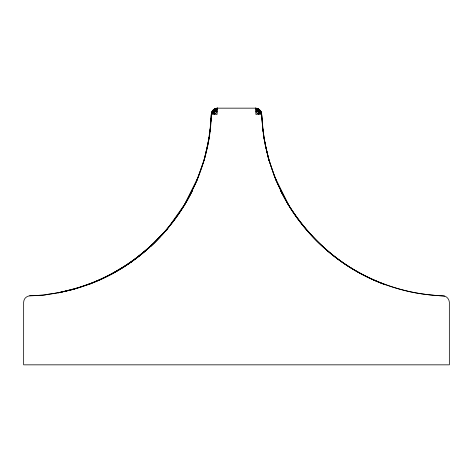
<?xml version="1.0" encoding="UTF-8"?>
<svg xmlns="http://www.w3.org/2000/svg" width="473" height="473" viewBox="0 0 473 473"><rect width="100%" height="100%" fill="white"/><g stroke="black" fill="none" stroke-linecap="round" stroke-linejoin="round"><path stroke-width="0.71" d="M210.414 126.421C211.407 120.757 208.735 108.76 217.604 108.163L255.396 108.163L257.01 108.388L259.742 109.925L257.684 109.996A6.261 3.24 -90 0 1 258.199 111.297M210.461 126.433L210.716 123.565M210.911 121.413L211.171 118.552M211.36 116.399L211.555 114.247L211.33 116.441M211.189 117.907L209.356 136.183L209.799 132.771M209.971 131.393L210.266 128.579L208.079 142.769M207.848 144.188L207.617 145.607L208.309 141.983M208.587 140.534L209.279 136.91L204.448 159.029L196.685 181.082L204.448 159.029L207.452 146.311M203.816 160.85L207.446 146.299M198.796 175.649L185.593 202.87L196.094 182.407L183.95 205.879M258.524 112.805A6.261 3.24 -90 0 1 258.63 114.425L259.34 112.893L259.884 114.36L260.245 112.728L260.014 114.277L259.305 112.716L258.181 112.911L257.472 114.371L255.964 114.425L255.396 108.163L258.772 109.174L260.741 111.173L259.807 111.232L260.907 114.247L260.984 112.893L260.256 112.71L259.677 111.244L260.387 111.244L259.511 109.973L258.359 108.997L256.23 108.376L258.82 109.978L257.738 109.003C259.984 109.807 261.463 111.853 261.652 114.212L263.65 136.183L263.201 132.771M214.801 111.297A6.261 3.24 -90 0 1 215.316 109.996L215.262 109.003L214.641 108.997L214.18 109.978L216.77 108.376L215.316 109.996L213.258 109.925L215.99 108.388L217.604 108.163L217.036 114.425L215.528 114.371L214.819 112.911L213.695 112.716L212.986 114.277L212.744 112.71L213.193 111.232L211.939 111.805L211.555 113.254L212.744 112.71L213.323 111.244L212.614 111.244L213.057 110.132L212.164 111.409L211.348 114.212C209.622 189.425 158.402 259.772 87.594 284.776C133.096 268.25 171.386 233.597 192.653 190.14C165.166 246.232 108.991 287.028 46.851 294.496C40.43 297.458 24.631 291.386 23.656 302.135L23.65 364.837L449.35 364.837L449.344 302.135C449.037 298.971 446.613 296.015 443.302 295.873C421.224 295.122 399.378 290.286 378.873 282.115C336.114 265.063 300.603 231.392 280.347 190.14C301.898 233.485 339.969 267.996 385.406 284.781C346.124 270.432 312.091 242.72 289.866 207.316M185.274 203.538L167.46 228.713L150.633 246.433L163.865 232.905M160.341 236.583L153.755 243.376L135.479 258.82M161.352 235.542L163.889 232.929M146.796 249.75L138.985 256.189L123.624 266.955L110.351 274.736L129.608 263.142M149.019 247.899L130.796 262.314L133.729 260.132M123.624 266.955C107.992 276.64 91.07 284.019 73.475 289.316L90.408 283.705L79.298 287.442L58.179 292.876L72.783 289.476C58.664 292.958 44.255 295.406 29.698 295.873M217.604 108.163L214.925 108.997L212.259 111.173L212.424 111.427L213.181 110.156L215.83 109.003L217.32 109.003L216.859 108.394L214.535 108.967L215.83 109.003L214.925 109.973L213.938 109.967L216.084 108.388L217.604 108.163A6.261 6.261 0 0 0 211.348 114.212L212.016 112.893L212.093 114.247L212.744 112.71L213.116 114.36L213.66 112.893L214.37 114.425A6.261 3.24 -90 0 1 214.476 112.805M262.586 126.421L261.652 114.212L260.984 112.893L261.445 113.254L261.061 111.805L259.819 110.156L256.904 110.179L255.893 111.297L258.802 111.238L259.305 112.716L258.849 114.324L258.181 112.911L256.945 113.284L256.319 111.841L257.614 111.445L256.904 110.179L257.17 109.003L256.916 108.388L255.396 108.163A6.261 6.261 0 0 1 261.652 114.212C262.852 141.799 269.888 168.991 282.292 193.67M444.661 296.11C431.819 295.187 418.901 294.023 406.342 290.907C386.199 286.076 367.001 277.805 349.376 266.955C324.035 251.092 303.447 228.831 287.726 203.538L289.056 205.932L276.918 182.412L287.401 202.893L274.204 175.649L268.552 159.029L265.548 146.311M260.741 111.173L261.652 114.212M274.204 175.649L276.315 181.082L268.552 159.029L263.721 136.91L264.413 140.534M265.554 146.299L269.184 160.85M264.691 141.983L265.383 145.607L265.152 144.188M262.752 128.579L264.921 142.769M262.858 130.016L263.029 131.393M258.075 108.997L258.075 109.973L256.141 108.394L255.68 109.003L258.772 109.174L259.062 109.967L258.075 108.997M214.198 111.238L213.695 112.716L214.151 114.324L214.819 112.911L216.055 113.284L216.681 111.841L214.198 111.238M216.096 110.179L215.386 111.445L217.107 111.297L216.096 110.179L214.925 109.973L216.906 109.192L216.096 110.179M167.43 229.269L165.911 230.836L167.43 229.269"/></g></svg>
